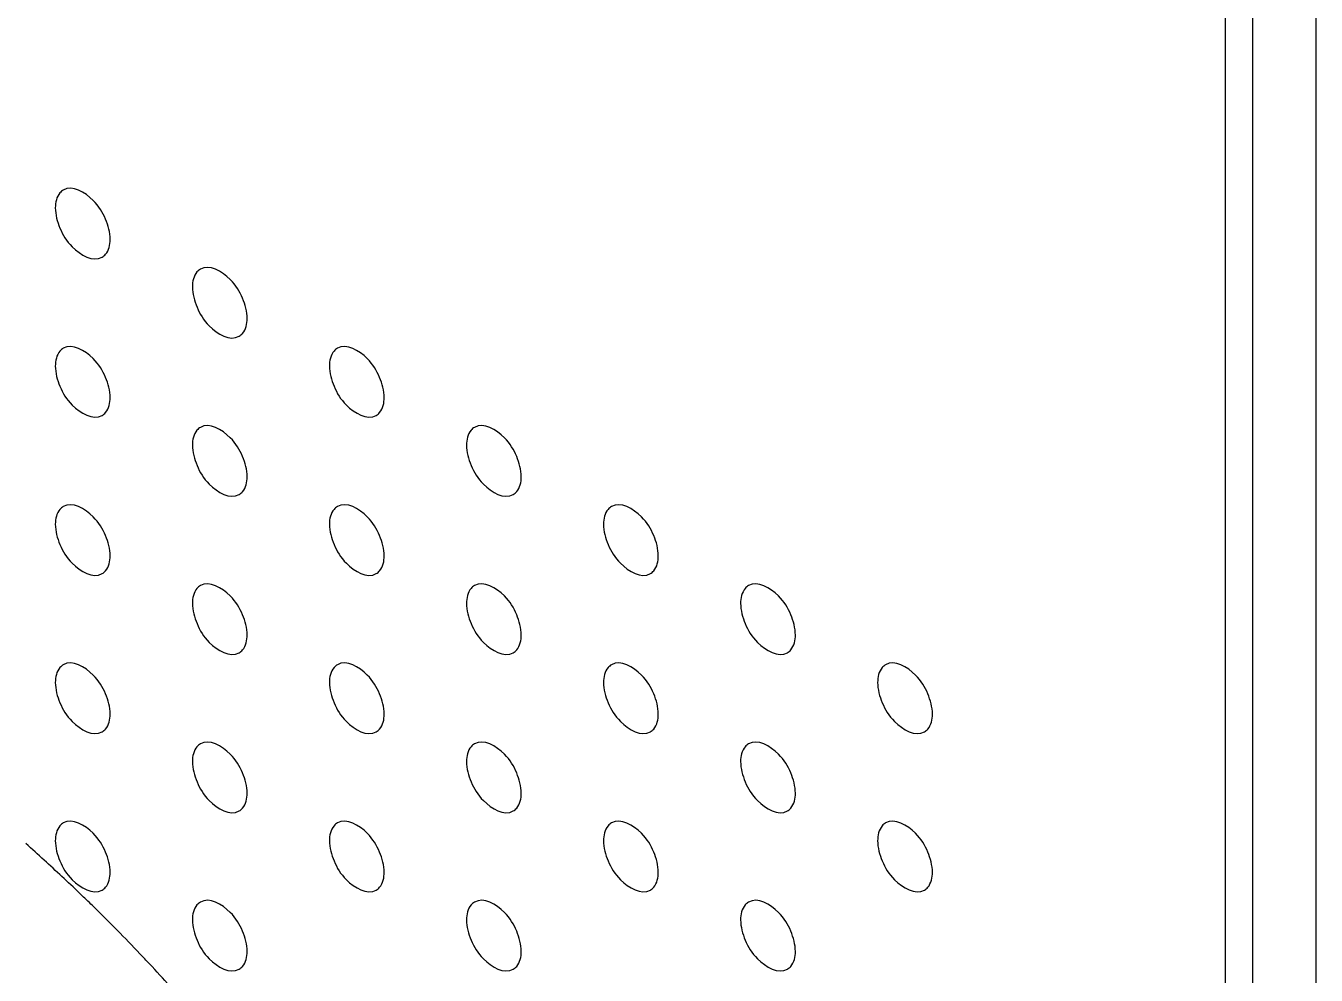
# Model space of a CAD drawing. Header units: millimetres. Extents: x 0 to 1189, y 0 to 841.
# Drawn here: x 563.13 to 596.42, y 366.35 to 390.85 of the extents above; entities that cross this region are included whole.
import ezdxf

# ---------------------------------------------------------------- set-up
doc = ezdxf.new("R2010")
doc.units = ezdxf.units.MM
doc.header["$LTSCALE"] = 65.395
doc.layers.get('0').update_dxf_attribs({"linetype": 'CONTINUOUS'})
doc.layers.add('AXIS', color=7, linetype='CONTINUOUS')
doc.layers.add('SURFACES', color=7, linetype='CONTINUOUS')

msp = doc.modelspace()

# ---------------------------------------------------------------- linework, layer by layer
at = {"color": 7, "linetype": 'Continuous'}
msp.add_line((594.081, 219.356), (594.081, 494.516), dxfattribs=at)
for centre, radius, start, end in [((526.733, 328.826), 54.769, 47.6819, 48.3474), ((528.937, 331.244), 51.497, 46.2925, 47.6846), ((531.038, 333.461), 48.442, 46.0509, 46.2765), ((531.779, 334.229), 47.375, 45.5333, 46.0518), ((533.536, 336.009), 44.874, 43.3805, 45.5409), ((535.473, 337.867), 42.19, 43.143, 43.3538), ((536.772, 339.076), 40.416, 40.9329, 43.1513)]:
    msp.add_arc(centre, radius, start, end, dxfattribs=at)
at = {"layer": 'AXIS', "color": 7, "linetype": 'Continuous'}
for points, knots in [([(564.1, 386.611), (564.068, 386.592), (563.933, 386.479), (563.894, 386.288), (563.894, 386.154)], [0, 0, 0, 0, 0.220867, 1, 1, 1, 1]), ([(565.308, 385.337), (565.308, 385.516), (565.202, 385.891), (564.889, 386.417), (564.336, 386.748), (564.1, 386.611)], [0, 0, 0, 0, 0.277753, 0.577543, 1, 1, 1, 1]), ([(563.894, 386.154), (563.894, 385.975), (564, 385.6), (564.313, 385.074), (564.867, 384.743), (565.102, 384.88)], [0, 0, 0, 0, 0.277753, 0.577543, 1, 1, 1, 1]), ([(565.102, 384.88), (565.135, 384.899), (565.269, 385.013), (565.308, 385.203), (565.308, 385.337)], [0, 0, 0, 0, 0.220867, 1, 1, 1, 1]), ([(567.636, 384.57), (567.603, 384.551), (567.469, 384.438), (567.43, 384.247), (567.43, 384.113)], [0, 0, 0, 0, 0.220867, 1, 1, 1, 1]), ([(568.844, 383.296), (568.844, 383.475), (568.738, 383.85), (568.425, 384.376), (567.871, 384.707), (567.636, 384.57)], [0, 0, 0, 0, 0.277753, 0.577543, 1, 1, 1, 1]), ([(567.43, 384.113), (567.43, 383.934), (567.536, 383.559), (567.848, 383.033), (568.402, 382.702), (568.637, 382.839)], [0, 0, 0, 0, 0.277753, 0.577543, 1, 1, 1, 1]), ([(568.637, 382.839), (568.67, 382.858), (568.805, 382.971), (568.844, 383.162), (568.844, 383.296)], [0, 0, 0, 0, 0.220867, 1, 1, 1, 1]), ([(564.1, 382.529), (564.068, 382.51), (563.933, 382.396), (563.894, 382.206), (563.894, 382.071)], [0, 0, 0, 0, 0.220867, 1, 1, 1, 1]), ([(565.308, 381.255), (565.308, 381.434), (565.202, 381.809), (564.889, 382.335), (564.336, 382.665), (564.1, 382.529)], [0, 0, 0, 0, 0.277753, 0.577543, 1, 1, 1, 1]), ([(571.171, 382.529), (571.139, 382.51), (571.004, 382.396), (570.965, 382.206), (570.965, 382.072)], [0, 0, 0, 0, 0.220867, 1, 1, 1, 1]), ([(572.379, 381.255), (572.379, 381.434), (572.273, 381.809), (571.96, 382.335), (571.407, 382.666), (571.171, 382.529)], [0, 0, 0, 0, 0.277753, 0.577543, 1, 1, 1, 1]), ([(563.894, 382.071), (563.894, 381.893), (564, 381.518), (564.313, 380.992), (564.867, 380.661), (565.102, 380.798)], [0, 0, 0, 0, 0.277753, 0.577543, 1, 1, 1, 1]), ([(570.965, 382.072), (570.965, 381.893), (571.071, 381.518), (571.384, 380.992), (571.938, 380.661), (572.173, 380.798)], [0, 0, 0, 0, 0.277753, 0.577543, 1, 1, 1, 1]), ([(565.102, 380.798), (565.135, 380.817), (565.269, 380.93), (565.308, 381.121), (565.308, 381.255)], [0, 0, 0, 0, 0.220867, 1, 1, 1, 1]), ([(572.173, 380.798), (572.206, 380.817), (572.34, 380.93), (572.379, 381.121), (572.379, 381.255)], [0, 0, 0, 0, 0.220867, 1, 1, 1, 1]), ([(567.636, 380.488), (567.603, 380.469), (567.469, 380.355), (567.43, 380.164), (567.43, 380.03)], [0, 0, 0, 0, 0.220867, 1, 1, 1, 1]), ([(568.844, 379.214), (568.844, 379.393), (568.738, 379.767), (568.425, 380.294), (567.871, 380.624), (567.636, 380.488)], [0, 0, 0, 0, 0.277753, 0.577543, 1, 1, 1, 1]), ([(574.707, 380.488), (574.674, 380.469), (574.54, 380.355), (574.501, 380.164), (574.501, 380.03)], [0, 0, 0, 0, 0.220867, 1, 1, 1, 1]), ([(575.915, 379.214), (575.915, 379.393), (575.809, 379.767), (575.496, 380.294), (574.942, 380.624), (574.707, 380.488)], [0, 0, 0, 0, 0.277753, 0.577543, 1, 1, 1, 1]), ([(567.43, 380.03), (567.43, 379.851), (567.536, 379.477), (567.848, 378.95), (568.402, 378.62), (568.637, 378.756)], [0, 0, 0, 0, 0.277753, 0.577543, 1, 1, 1, 1]), ([(574.501, 380.03), (574.501, 379.852), (574.607, 379.477), (574.919, 378.95), (575.473, 378.62), (575.708, 378.756)], [0, 0, 0, 0, 0.277753, 0.577543, 1, 1, 1, 1]), ([(568.637, 378.756), (568.67, 378.775), (568.805, 378.889), (568.844, 379.08), (568.844, 379.214)], [0, 0, 0, 0, 0.220867, 1, 1, 1, 1]), ([(575.708, 378.756), (575.741, 378.776), (575.876, 378.889), (575.915, 379.08), (575.915, 379.214)], [0, 0, 0, 0, 0.220867, 1, 1, 1, 1]), ([(565.308, 377.172), (565.308, 377.351), (565.202, 377.726), (564.889, 378.252), (564.336, 378.583), (564.1, 378.446)], [0, 0, 0, 0, 0.277753, 0.577543, 1, 1, 1, 1]), ([(572.379, 377.173), (572.379, 377.351), (572.273, 377.726), (571.96, 378.252), (571.407, 378.583), (571.171, 378.446)], [0, 0, 0, 0, 0.277753, 0.577543, 1, 1, 1, 1]), ([(579.45, 377.173), (579.45, 377.351), (579.344, 377.726), (579.032, 378.252), (578.478, 378.583), (578.243, 378.446)], [0, 0, 0, 0, 0.277753, 0.577543, 1, 1, 1, 1]), ([(564.1, 378.446), (564.068, 378.427), (563.933, 378.314), (563.894, 378.123), (563.894, 377.989)], [0, 0, 0, 0, 0.220867, 1, 1, 1, 1]), ([(571.171, 378.446), (571.139, 378.427), (571.004, 378.314), (570.965, 378.123), (570.965, 377.989)], [0, 0, 0, 0, 0.220867, 1, 1, 1, 1]), ([(578.243, 378.446), (578.21, 378.427), (578.075, 378.314), (578.036, 378.123), (578.036, 377.989)], [0, 0, 0, 0, 0.220867, 1, 1, 1, 1]), ([(563.894, 377.989), (563.894, 377.81), (564, 377.435), (564.313, 376.909), (564.867, 376.578), (565.102, 376.715)], [0, 0, 0, 0, 0.277753, 0.577543, 1, 1, 1, 1]), ([(570.965, 377.989), (570.965, 377.81), (571.071, 377.435), (571.384, 376.909), (571.938, 376.579), (572.173, 376.715)], [0, 0, 0, 0, 0.277753, 0.577543, 1, 1, 1, 1]), ([(578.036, 377.989), (578.036, 377.81), (578.142, 377.436), (578.455, 376.909), (579.009, 376.579), (579.244, 376.715)], [0, 0, 0, 0, 0.277753, 0.577543, 1, 1, 1, 1]), ([(565.102, 376.715), (565.135, 376.734), (565.269, 376.848), (565.308, 377.038), (565.308, 377.172)], [0, 0, 0, 0, 0.220867, 1, 1, 1, 1]), ([(572.173, 376.715), (572.206, 376.734), (572.34, 376.848), (572.379, 377.038), (572.379, 377.173)], [0, 0, 0, 0, 0.220867, 1, 1, 1, 1]), ([(579.244, 376.715), (579.277, 376.734), (579.411, 376.848), (579.45, 377.038), (579.45, 377.173)], [0, 0, 0, 0, 0.220867, 1, 1, 1, 1]), ([(568.844, 375.131), (568.844, 375.31), (568.738, 375.685), (568.425, 376.211), (567.871, 376.542), (567.636, 376.405)], [0, 0, 0, 0, 0.277753, 0.577543, 1, 1, 1, 1]), ([(575.915, 375.131), (575.915, 375.31), (575.809, 375.685), (575.496, 376.211), (574.942, 376.542), (574.707, 376.405)], [0, 0, 0, 0, 0.277753, 0.577543, 1, 1, 1, 1]), ([(582.986, 375.131), (582.986, 375.31), (582.88, 375.685), (582.567, 376.211), (582.013, 376.542), (581.778, 376.405)], [0, 0, 0, 0, 0.277753, 0.577543, 1, 1, 1, 1]), ([(567.636, 376.405), (567.603, 376.386), (567.469, 376.273), (567.43, 376.082), (567.43, 375.948)], [0, 0, 0, 0, 0.220867, 1, 1, 1, 1]), ([(574.707, 376.405), (574.674, 376.386), (574.54, 376.273), (574.501, 376.082), (574.501, 375.948)], [0, 0, 0, 0, 0.220867, 1, 1, 1, 1]), ([(581.778, 376.405), (581.745, 376.386), (581.611, 376.273), (581.572, 376.082), (581.572, 375.948)], [0, 0, 0, 0, 0.220867, 1, 1, 1, 1]), ([(567.43, 375.948), (567.43, 375.769), (567.536, 375.394), (567.848, 374.868), (568.402, 374.537), (568.637, 374.674)], [0, 0, 0, 0, 0.277753, 0.577543, 1, 1, 1, 1]), ([(574.501, 375.948), (574.501, 375.769), (574.607, 375.394), (574.919, 374.868), (575.473, 374.537), (575.708, 374.674)], [0, 0, 0, 0, 0.277753, 0.577543, 1, 1, 1, 1]), ([(581.572, 375.948), (581.572, 375.769), (581.678, 375.394), (581.991, 374.868), (582.544, 374.537), (582.78, 374.674)], [0, 0, 0, 0, 0.277753, 0.577543, 1, 1, 1, 1]), ([(568.637, 374.674), (568.67, 374.693), (568.805, 374.806), (568.844, 374.997), (568.844, 375.131)], [0, 0, 0, 0, 0.220867, 1, 1, 1, 1]), ([(575.708, 374.674), (575.741, 374.693), (575.876, 374.806), (575.915, 374.997), (575.915, 375.131)], [0, 0, 0, 0, 0.220867, 1, 1, 1, 1]), ([(582.78, 374.674), (582.812, 374.693), (582.947, 374.807), (582.986, 374.997), (582.986, 375.131)], [0, 0, 0, 0, 0.220867, 1, 1, 1, 1]), ([(565.308, 373.09), (565.308, 373.269), (565.202, 373.644), (564.889, 374.17), (564.336, 374.5), (564.1, 374.364)], [0, 0, 0, 0, 0.277753, 0.577543, 1, 1, 1, 1]), ([(572.379, 373.09), (572.379, 373.269), (572.273, 373.644), (571.96, 374.17), (571.407, 374.501), (571.171, 374.364)], [0, 0, 0, 0, 0.277753, 0.577543, 1, 1, 1, 1]), ([(579.45, 373.09), (579.45, 373.269), (579.344, 373.644), (579.032, 374.17), (578.478, 374.501), (578.243, 374.364)], [0, 0, 0, 0, 0.277753, 0.577543, 1, 1, 1, 1]), ([(586.521, 373.09), (586.521, 373.269), (586.415, 373.644), (586.103, 374.17), (585.549, 374.501), (585.314, 374.364)], [0, 0, 0, 0, 0.277753, 0.577543, 1, 1, 1, 1]), ([(564.1, 374.364), (564.068, 374.345), (563.933, 374.231), (563.894, 374.041), (563.894, 373.906)], [0, 0, 0, 0, 0.220867, 1, 1, 1, 1]), ([(571.171, 374.364), (571.139, 374.345), (571.004, 374.231), (570.965, 374.041), (570.965, 373.907)], [0, 0, 0, 0, 0.220867, 1, 1, 1, 1]), ([(578.243, 374.364), (578.21, 374.345), (578.075, 374.231), (578.036, 374.041), (578.036, 373.907)], [0, 0, 0, 0, 0.220867, 1, 1, 1, 1]), ([(585.314, 374.364), (585.281, 374.345), (585.146, 374.231), (585.107, 374.041), (585.107, 373.907)], [0, 0, 0, 0, 0.220867, 1, 1, 1, 1]), ([(563.894, 373.906), (563.894, 373.728), (564, 373.353), (564.313, 372.827), (564.867, 372.496), (565.102, 372.633)], [0, 0, 0, 0, 0.277753, 0.577543, 1, 1, 1, 1]), ([(570.965, 373.907), (570.965, 373.728), (571.071, 373.353), (571.384, 372.827), (571.938, 372.496), (572.173, 372.633)], [0, 0, 0, 0, 0.277753, 0.577543, 1, 1, 1, 1]), ([(578.036, 373.907), (578.036, 373.728), (578.142, 373.353), (578.455, 372.827), (579.009, 372.496), (579.244, 372.633)], [0, 0, 0, 0, 0.277753, 0.577543, 1, 1, 1, 1]), ([(585.107, 373.907), (585.107, 373.728), (585.213, 373.353), (585.526, 372.827), (586.08, 372.496), (586.315, 372.633)], [0, 0, 0, 0, 0.277753, 0.577543, 1, 1, 1, 1]), ([(565.102, 372.633), (565.135, 372.652), (565.269, 372.765), (565.308, 372.956), (565.308, 373.09)], [0, 0, 0, 0, 0.220867, 1, 1, 1, 1]), ([(572.173, 372.633), (572.206, 372.652), (572.34, 372.765), (572.379, 372.956), (572.379, 373.09)], [0, 0, 0, 0, 0.220867, 1, 1, 1, 1]), ([(579.244, 372.633), (579.277, 372.652), (579.411, 372.765), (579.45, 372.956), (579.45, 373.09)], [0, 0, 0, 0, 0.220867, 1, 1, 1, 1]), ([(586.315, 372.633), (586.348, 372.652), (586.482, 372.765), (586.521, 372.956), (586.521, 373.09)], [0, 0, 0, 0, 0.220867, 1, 1, 1, 1]), ([(567.636, 372.323), (567.603, 372.303), (567.469, 372.19), (567.43, 371.999), (567.43, 371.865)], [0, 0, 0, 0, 0.220867, 1, 1, 1, 1]), ([(568.844, 371.049), (568.844, 371.228), (568.738, 371.602), (568.425, 372.129), (567.871, 372.459), (567.636, 372.323)], [0, 0, 0, 0, 0.277753, 0.577543, 1, 1, 1, 1]), ([(574.707, 372.323), (574.674, 372.304), (574.54, 372.19), (574.501, 371.999), (574.501, 371.865)], [0, 0, 0, 0, 0.220867, 1, 1, 1, 1]), ([(575.915, 371.049), (575.915, 371.228), (575.809, 371.602), (575.496, 372.129), (574.942, 372.459), (574.707, 372.323)], [0, 0, 0, 0, 0.277753, 0.577543, 1, 1, 1, 1]), ([(581.778, 372.323), (581.745, 372.304), (581.611, 372.19), (581.572, 371.999), (581.572, 371.865)], [0, 0, 0, 0, 0.220867, 1, 1, 1, 1]), ([(582.986, 371.049), (582.986, 371.228), (582.88, 371.602), (582.567, 372.129), (582.013, 372.459), (581.778, 372.323)], [0, 0, 0, 0, 0.277753, 0.577543, 1, 1, 1, 1]), ([(567.43, 371.865), (567.43, 371.686), (567.536, 371.312), (567.848, 370.785), (568.402, 370.455), (568.637, 370.591)], [0, 0, 0, 0, 0.277753, 0.577543, 1, 1, 1, 1]), ([(574.501, 371.865), (574.501, 371.687), (574.607, 371.312), (574.919, 370.785), (575.473, 370.455), (575.708, 370.591)], [0, 0, 0, 0, 0.277753, 0.577543, 1, 1, 1, 1]), ([(581.572, 371.865), (581.572, 371.687), (581.678, 371.312), (581.991, 370.785), (582.544, 370.455), (582.78, 370.591)], [0, 0, 0, 0, 0.277753, 0.577543, 1, 1, 1, 1]), ([(568.637, 370.591), (568.67, 370.61), (568.805, 370.724), (568.844, 370.915), (568.844, 371.049)], [0, 0, 0, 0, 0.220867, 1, 1, 1, 1]), ([(575.708, 370.591), (575.741, 370.611), (575.876, 370.724), (575.915, 370.915), (575.915, 371.049)], [0, 0, 0, 0, 0.220867, 1, 1, 1, 1]), ([(582.78, 370.591), (582.812, 370.611), (582.947, 370.724), (582.986, 370.915), (582.986, 371.049)], [0, 0, 0, 0, 0.220867, 1, 1, 1, 1]), ([(564.1, 370.281), (564.068, 370.262), (563.933, 370.149), (563.894, 369.958), (563.894, 369.824)], [0, 0, 0, 0, 0.220867, 1, 1, 1, 1]), ([(565.308, 369.007), (565.308, 369.186), (565.202, 369.561), (564.889, 370.087), (564.336, 370.418), (564.1, 370.281)], [0, 0, 0, 0, 0.277753, 0.577543, 1, 1, 1, 1]), ([(571.171, 370.281), (571.139, 370.262), (571.004, 370.149), (570.965, 369.958), (570.965, 369.824)], [0, 0, 0, 0, 0.220867, 1, 1, 1, 1]), ([(572.379, 369.008), (572.379, 369.186), (572.273, 369.561), (571.96, 370.087), (571.407, 370.418), (571.171, 370.281)], [0, 0, 0, 0, 0.277753, 0.577543, 1, 1, 1, 1]), ([(578.243, 370.281), (578.21, 370.262), (578.075, 370.149), (578.036, 369.958), (578.036, 369.824)], [0, 0, 0, 0, 0.220867, 1, 1, 1, 1]), ([(579.45, 369.008), (579.45, 369.186), (579.344, 369.561), (579.032, 370.087), (578.478, 370.418), (578.243, 370.281)], [0, 0, 0, 0, 0.277753, 0.577543, 1, 1, 1, 1]), ([(585.314, 370.281), (585.281, 370.262), (585.146, 370.149), (585.107, 369.958), (585.107, 369.824)], [0, 0, 0, 0, 0.220867, 1, 1, 1, 1]), ([(586.521, 369.008), (586.521, 369.186), (586.415, 369.561), (586.103, 370.088), (585.549, 370.418), (585.314, 370.281)], [0, 0, 0, 0, 0.277753, 0.577543, 1, 1, 1, 1]), ([(563.894, 369.824), (563.894, 369.645), (564, 369.27), (564.313, 368.744), (564.867, 368.413), (565.102, 368.55)], [0, 0, 0, 0, 0.277753, 0.577543, 1, 1, 1, 1]), ([(570.965, 369.824), (570.965, 369.645), (571.071, 369.27), (571.384, 368.744), (571.938, 368.414), (572.173, 368.55)], [0, 0, 0, 0, 0.277753, 0.577543, 1, 1, 1, 1]), ([(578.036, 369.824), (578.036, 369.645), (578.142, 369.271), (578.455, 368.744), (579.009, 368.414), (579.244, 368.55)], [0, 0, 0, 0, 0.277753, 0.577543, 1, 1, 1, 1]), ([(585.107, 369.824), (585.107, 369.645), (585.213, 369.271), (585.526, 368.744), (586.08, 368.414), (586.315, 368.55)], [0, 0, 0, 0, 0.277753, 0.577543, 1, 1, 1, 1]), ([(565.102, 368.55), (565.135, 368.569), (565.269, 368.683), (565.308, 368.873), (565.308, 369.007)], [0, 0, 0, 0, 0.220867, 1, 1, 1, 1]), ([(572.173, 368.55), (572.206, 368.569), (572.34, 368.683), (572.379, 368.873), (572.379, 369.008)], [0, 0, 0, 0, 0.220867, 1, 1, 1, 1]), ([(579.244, 368.55), (579.277, 368.569), (579.411, 368.683), (579.45, 368.873), (579.45, 369.008)], [0, 0, 0, 0, 0.220867, 1, 1, 1, 1]), ([(586.315, 368.55), (586.348, 368.569), (586.482, 368.683), (586.521, 368.874), (586.521, 369.008)], [0, 0, 0, 0, 0.220867, 1, 1, 1, 1]), ([(567.636, 368.24), (567.603, 368.221), (567.469, 368.108), (567.43, 367.917), (567.43, 367.783)], [0, 0, 0, 0, 0.220867, 1, 1, 1, 1]), ([(568.844, 366.966), (568.844, 367.145), (568.738, 367.52), (568.425, 368.046), (567.871, 368.377), (567.636, 368.24)], [0, 0, 0, 0, 0.277753, 0.577543, 1, 1, 1, 1]), ([(574.707, 368.24), (574.674, 368.221), (574.54, 368.108), (574.501, 367.917), (574.501, 367.783)], [0, 0, 0, 0, 0.220867, 1, 1, 1, 1]), ([(575.915, 366.966), (575.915, 367.145), (575.809, 367.52), (575.496, 368.046), (574.942, 368.377), (574.707, 368.24)], [0, 0, 0, 0, 0.277753, 0.577543, 1, 1, 1, 1]), ([(581.778, 368.24), (581.745, 368.221), (581.611, 368.108), (581.572, 367.917), (581.572, 367.783)], [0, 0, 0, 0, 0.220867, 1, 1, 1, 1]), ([(582.986, 366.966), (582.986, 367.145), (582.88, 367.52), (582.567, 368.046), (582.013, 368.377), (581.778, 368.24)], [0, 0, 0, 0, 0.277753, 0.577543, 1, 1, 1, 1]), ([(567.43, 367.783), (567.43, 367.604), (567.536, 367.229), (567.848, 366.703), (568.402, 366.372), (568.637, 366.509)], [0, 0, 0, 0, 0.277753, 0.577543, 1, 1, 1, 1]), ([(574.501, 367.783), (574.501, 367.604), (574.607, 367.229), (574.919, 366.703), (575.473, 366.372), (575.708, 366.509)], [0, 0, 0, 0, 0.277753, 0.577543, 1, 1, 1, 1]), ([(581.572, 367.783), (581.572, 367.604), (581.678, 367.229), (581.991, 366.703), (582.544, 366.372), (582.78, 366.509)], [0, 0, 0, 0, 0.277753, 0.577543, 1, 1, 1, 1]), ([(568.637, 366.509), (568.67, 366.528), (568.805, 366.641), (568.844, 366.832), (568.844, 366.966)], [0, 0, 0, 0, 0.220867, 1, 1, 1, 1]), ([(575.708, 366.509), (575.741, 366.528), (575.876, 366.641), (575.915, 366.832), (575.915, 366.966)], [0, 0, 0, 0, 0.220867, 1, 1, 1, 1]), ([(582.78, 366.509), (582.812, 366.528), (582.947, 366.642), (582.986, 366.832), (582.986, 366.966)], [0, 0, 0, 0, 0.220867, 1, 1, 1, 1])]:
    msp.add_open_spline(points, degree=3, knots=knots, dxfattribs=at)
at = {"layer": 'SURFACES', "color": 7, "linetype": 'Continuous'}
for p, q in [((596.421, 216.372), (596.421, 497.248)), ((594.788, 217.314), (594.788, 494.925))]:
    msp.add_line(p, q, dxfattribs=at)

doc.saveas('drawing.dxf')
